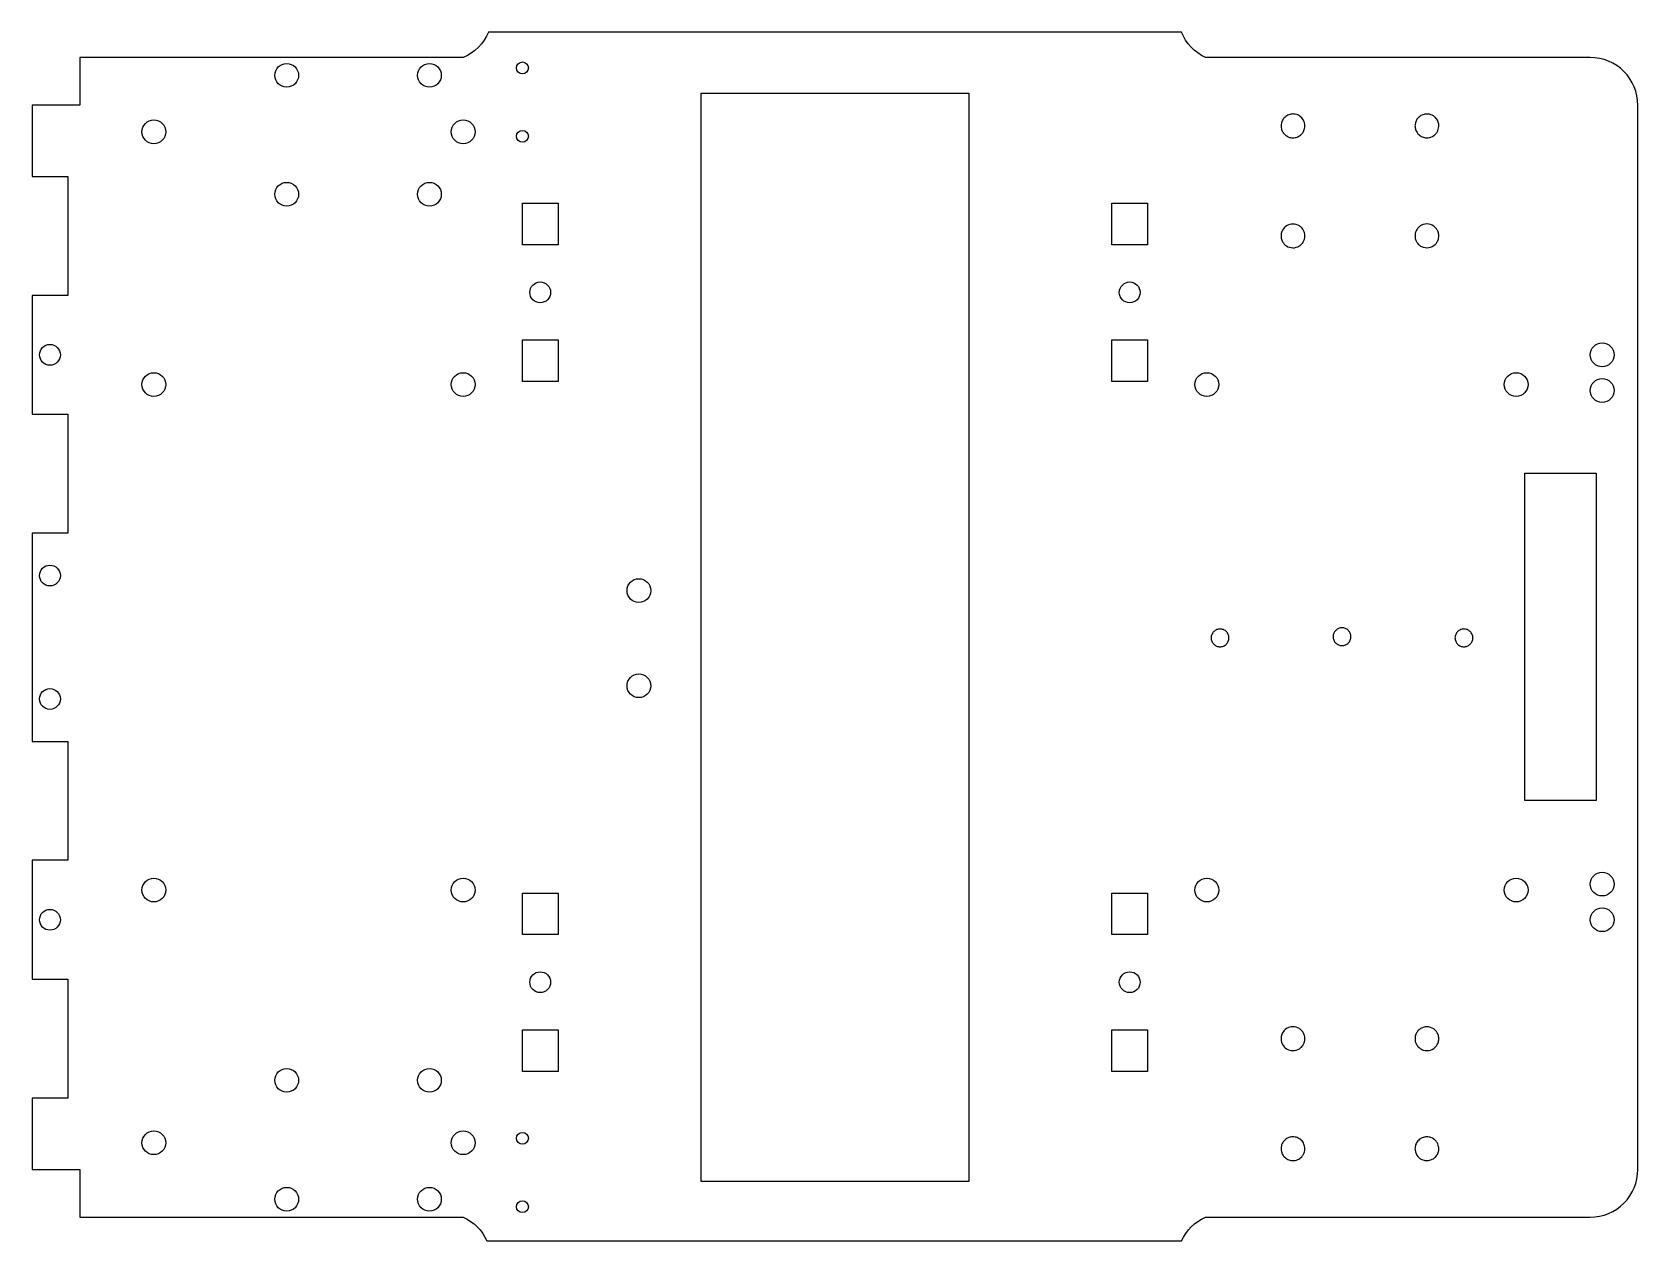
# Model space of a CAD drawing. Header units: millimetres. Extents: x -46 to 224, y -36 to 168.
import ezdxf

# ---------------------------------------------------------------- set-up
doc = ezdxf.new("R2010")
doc.units = ezdxf.units.MM

msp = doc.modelspace()

# ---------------------------------------------------------------- linework, layer by layer
msp.add_lwpolyline([(-38.48, 163.5), (-38.48, 155.5), (-46.48, 155.5), (-46.48, 143.5), (-40.48, 143.5), (-40.48, 123.5), (-46.48, 123.5), (-46.48, 103.5), (-40.48, 103.5), (-40.48, 83.5), (-46.48, 83.5), (-46.48, 48.5), (-40.48, 48.5), (-40.48, 28.5), (-46.48, 28.5), (-46.48, 8.5), (-40.48, 8.5), (-40.48, -11.5), (-46.48, -11.5), (-46.48, -23.5), (-38.48, -23.5), (-38.48, -31.5), (26, -31.5, -0.182676), (30, -35.5), (146.8, -35.5, -0.182676), (150.8, -31.5), (215.52, -31.5, 0.414214), (223.52, -23.5), (223.52, 155.5, 0.414214), (215.52, 163.5), (150.8, 163.5, -0.189402), (146.8, 167.77), (30.27, 167.77, -0.195962), (26, 163.5)], format="xyb", close=True)
for points in [[(111.02, 157.5), (111.02, -25.5), (66.02, -25.5), (66.02, 157.5)], [(35.96, 132), (35.96, 139), (41.96, 139), (41.96, 132)], [(141.08, 132), (135.08, 132), (135.08, 139), (141.08, 139)], [(41.96, 109), (35.96, 109), (35.96, 116), (41.96, 116)], [(135.08, 109), (135.08, 116), (141.08, 116), (141.08, 109)], [(216.52, 38.58), (204.52, 38.58), (204.52, 93.58), (216.52, 93.58)], [(41.96, 16), (35.96, 16), (35.96, 23), (41.96, 23)], [(141.08, 16), (135.08, 16), (135.08, 23), (141.08, 23)], [(41.96, -7), (35.96, -7), (35.96, 0), (41.96, 0)], [(135.08, -7), (135.08, 0), (141.08, 0), (141.08, -7)]]:
    msp.add_lwpolyline(points, close=True)
for centre, radius in [((-3.67, 160.5), 2), ((20.33, 160.5), 2), ((35.97, 161.75), 1), ((-26, 151), 2), ((26, 151), 2), ((35.97, 150.25), 1), ((-3.67, 140.5), 2), ((20.33, 140.5), 2), ((38.96, 124), 1.75), ((138.08, 124), 1.75), ((-43.48, 113.5), 1.75), ((217.52, 113.5), 2), ((-26, 108.5), 2), ((26, 108.5), 2), ((151.05, 108.5), 2), ((203.05, 108.5), 2), ((217.52, 107.5), 2), ((-43.48, 76.38), 1.75), ((55.55, 73.85), 2), ((55.55, 57.85), 2), ((-43.48, 55.63), 1.75), ((-26, 23.5), 2), ((26, 23.5), 2), ((151.05, 23.5), 2), ((203.05, 23.5), 2), ((217.52, 24.5), 2), ((-43.48, 18.5), 1.75), ((217.52, 18.5), 2), ((38.96, 8), 1.75), ((138.08, 8), 1.75), ((-3.67, -8.5), 2), ((20.33, -8.5), 2), ((-26, -19), 2), ((26, -19), 2), ((35.97, -18.25), 1), ((-3.67, -28.5), 2), ((20.33, -28.5), 2), ((35.97, -29.75), 1)]:
    msp.add_circle(centre, radius)
for points, knots in [([(164.01, 153.3), (164.17, 153.48), (164.41, 153.68), (164.89, 153.92), (165.12, 153.97), (165.55, 154.01), (165.8, 154.01), (166.43, 153.82), (166.65, 153.67), (167.12, 153.28), (167.27, 152.99), (167.37, 152.8), (167.46, 152.57), (167.54, 152.13), (167.56, 151.89), (167.43, 151.36), (167.35, 151.1), (167.03, 150.65), (166.84, 150.47), (166.36, 150.15), (166.09, 150.07), (165.58, 149.97), (165.31, 150), (164.97, 150.08), (164.75, 150.14), (164.47, 150.3), (164.25, 150.42), (163.88, 150.88), (163.74, 151.06), (163.63, 151.35), (163.54, 151.58), (163.54, 152.35), (163.61, 152.6), (163.8, 153.06), (163.97, 153.25), (164.01, 153.3)], [0, 0, 0, 0, 0.071136, 0.071136, 0.130484, 0.130484, 0.183792, 0.183792, 0.235456, 0.235456, 0.339371, 0.339371, 0.663674, 0.663674, 0.880311, 0.880311, 1.014432, 1.014432, 1.11225, 1.11225, 1.236754, 1.236754, 1.450472, 1.450472, 1.650737, 1.650737, 1.752818, 1.752818, 1.794504, 1.794504, 1.807756, 1.807756, 1.819503, 1.819503, 1.840358, 1.840358, 1.840358, 1.840358]), ([(186.04, 152), (186.04, 152.09), (186.05, 152.26), (186.18, 152.72), (186.26, 152.93), (186.59, 153.42), (186.81, 153.58), (187.06, 153.76), (187.28, 153.87), (187.74, 153.97), (188.01, 154.01), (188.28, 153.99), (188.6, 153.95), (189.23, 153.64), (189.38, 153.51), (189.67, 153.21), (189.79, 153.01), (189.97, 152.59), (190.03, 152.35), (190.06, 152.05), (190.06, 151.76), (189.83, 151), (189.67, 150.82), (189.51, 150.63), (189.37, 150.48), (188.87, 150.13), (188.5, 150.06), (188.14, 149.97), (187.97, 149.98), (187.6, 150.05), (187.32, 150.13), (186.93, 150.33), (186.73, 150.47), (186.33, 150.93), (186.23, 151.14), (186.1, 151.52), (186.05, 151.78), (186.04, 152)], [0, 0, 0, 0, 0.0256342, 0.0256342, 0.0445081, 0.0445081, 0.0773591, 0.0773591, 0.125899, 0.125899, 0.1515094, 0.1515094, 0.156594, 0.156594, 0.1607405, 0.1607405, 0.1681221, 0.1681221, 0.1768691, 0.1768691, 0.1825299, 0.1825299, 0.1899503, 0.1899503, 0.1995148, 0.1995148, 0.2237274, 0.2237274, 0.2995648, 0.2995648, 0.3918078, 0.3918078, 0.4681982, 0.4681982, 0.551398, 0.551398, 0.6175812, 0.6175812, 0.6175812, 0.6175812]), ([(167.53, 133.5), (167.53, 133.32), (167.51, 133.14), (167.41, 132.78), (167.33, 132.62), (167.14, 132.3), (167, 132.13), (166.69, 131.86), (166.53, 131.76), (165.99, 131.51), (165.59, 131.47), (164.85, 131.58), (164.51, 131.74), (164.02, 132.15), (163.8, 132.43), (163.63, 132.87), (163.59, 132.99), (163.54, 133.24), (163.53, 133.37), (163.53, 133.63), (163.54, 133.76), (163.59, 134.01), (163.63, 134.13), (163.8, 134.57), (164.02, 134.85), (164.51, 135.26), (164.85, 135.42), (165.59, 135.53), (165.99, 135.49), (166.53, 135.24), (166.69, 135.14), (167, 134.87), (167.14, 134.7), (167.33, 134.38), (167.41, 134.22), (167.51, 133.86), (167.53, 133.68), (167.53, 133.5)], [-1.597181, -1.597181, -1.597181, -1.597181, -1.544613, -1.544613, -1.492044, -1.492044, -1.42258, -1.42258, -1.353115, -1.353115, -1.1824, -1.1824, -1.011685, -1.011685, -0.875329, -0.875329, -0.83696, -0.83696, -0.798591, -0.798591, -0.760221, -0.760221, -0.721852, -0.721852, -0.585496, -0.585496, -0.414781, -0.414781, -0.244066, -0.244066, -0.174601, -0.174601, -0.105137, -0.105137, -0.052568, -0.052568, 0, 0, 0, 0]), ([(190.05, 133.5), (190.05, 133.38), (190.04, 133.26), (190, 133.03), (189.97, 132.92), (189.86, 132.62), (189.75, 132.44), (189.39, 131.95), (189.04, 131.72), (188.27, 131.47), (187.83, 131.46), (187.24, 131.66), (187.04, 131.76), (186.68, 132.02), (186.51, 132.2), (186.29, 132.54), (186.2, 132.71), (186.08, 133.1), (186.05, 133.31), (186.05, 133.69), (186.08, 133.9), (186.2, 134.29), (186.29, 134.46), (186.51, 134.8), (186.68, 134.98), (187.04, 135.24), (187.24, 135.34), (187.83, 135.54), (188.27, 135.53), (189.04, 135.28), (189.39, 135.05), (189.75, 134.56), (189.86, 134.38), (189.97, 134.08), (190, 133.97), (190.04, 133.74), (190.05, 133.62), (190.05, 133.5)], [-1.539921, -1.539921, -1.539921, -1.539921, -1.503835, -1.503835, -1.467748, -1.467748, -1.395575, -1.395575, -1.217174, -1.217174, -1.038772, -1.038772, -0.962412, -0.962412, -0.886052, -0.886052, -0.828007, -0.828007, -0.769961, -0.769961, -0.711915, -0.711915, -0.653869, -0.653869, -0.577509, -0.577509, -0.501149, -0.501149, -0.322747, -0.322747, -0.144346, -0.144346, -0.072173, -0.072173, -0.036086, -0.036086, 0, 0, 0, 0]), ([(172.27, 66.1), (172.27, 66.29), (172.31, 66.49), (172.46, 66.86), (172.58, 67.03), (172.85, 67.29), (173.01, 67.41), (173.38, 67.56), (173.59, 67.6), (173.96, 67.6), (174.16, 67.56), (174.53, 67.41), (174.7, 67.29), (174.97, 67.03), (175.08, 66.86), (175.24, 66.49), (175.27, 66.29), (175.27, 65.91), (175.24, 65.71), (175.08, 65.34), (174.97, 65.17), (174.7, 64.91), (174.53, 64.79), (174.16, 64.64), (173.96, 64.6), (173.59, 64.6), (173.38, 64.64), (173.01, 64.79), (172.85, 64.91), (172.58, 65.17), (172.46, 65.34), (172.31, 65.71), (172.27, 65.91), (172.27, 66.1)], [0, 0, 0, 0, 0.0566174, 0.0566174, 0.1132349, 0.1132349, 0.1698508, 0.1698508, 0.2264668, 0.2264668, 0.2830827, 0.2830827, 0.3396986, 0.3396986, 0.3963161, 0.3963161, 0.4529335, 0.4529335, 0.5095509, 0.5095509, 0.5661684, 0.5661684, 0.6227843, 0.6227843, 0.6794003, 0.6794003, 0.7360162, 0.7360162, 0.7926321, 0.7926321, 0.8492496, 0.8492496, 0.905867, 0.905867, 0.905867, 0.905867]), ([(154.77, 65.9), (154.77, 65.71), (154.74, 65.51), (154.58, 65.14), (154.47, 64.97), (154.2, 64.71), (154.03, 64.59), (153.66, 64.44), (153.46, 64.4), (153.09, 64.4), (152.88, 64.44), (152.51, 64.59), (152.35, 64.71), (152.08, 64.97), (151.96, 65.14), (151.81, 65.51), (151.77, 65.71), (151.77, 66.09), (151.81, 66.29), (151.96, 66.66), (152.08, 66.83), (152.35, 67.09), (152.51, 67.21), (152.88, 67.36), (153.09, 67.4), (153.46, 67.4), (153.66, 67.36), (154.03, 67.21), (154.2, 67.09), (154.47, 66.83), (154.58, 66.66), (154.74, 66.29), (154.77, 66.09), (154.77, 65.9)], [0, 0, 0, 0, 0.0566174, 0.0566174, 0.1132349, 0.1132349, 0.1698508, 0.1698508, 0.2264668, 0.2264668, 0.2830827, 0.2830827, 0.3396986, 0.3396986, 0.3963161, 0.3963161, 0.4529335, 0.4529335, 0.5095509, 0.5095509, 0.5661684, 0.5661684, 0.6227843, 0.6227843, 0.6794003, 0.6794003, 0.7360162, 0.7360162, 0.7926321, 0.7926321, 0.8492496, 0.8492496, 0.905867, 0.905867, 0.905867, 0.905867]), ([(195.77, 65.9), (195.77, 65.71), (195.74, 65.51), (195.58, 65.14), (195.47, 64.97), (195.2, 64.71), (195.03, 64.59), (194.66, 64.44), (194.46, 64.4), (194.09, 64.4), (193.88, 64.44), (193.51, 64.59), (193.35, 64.71), (193.08, 64.97), (192.96, 65.14), (192.81, 65.51), (192.77, 65.71), (192.77, 66.09), (192.81, 66.29), (192.96, 66.66), (193.08, 66.83), (193.35, 67.09), (193.51, 67.21), (193.88, 67.36), (194.09, 67.4), (194.46, 67.4), (194.66, 67.36), (195.03, 67.21), (195.2, 67.09), (195.47, 66.83), (195.58, 66.66), (195.74, 66.29), (195.77, 66.09), (195.77, 65.9)], [0, 0, 0, 0, 0.0566174, 0.0566174, 0.1132349, 0.1132349, 0.1698508, 0.1698508, 0.2264668, 0.2264668, 0.2830827, 0.2830827, 0.3396986, 0.3396986, 0.3963161, 0.3963161, 0.4529335, 0.4529335, 0.5095509, 0.5095509, 0.5661684, 0.5661684, 0.6227843, 0.6227843, 0.6794003, 0.6794003, 0.7360162, 0.7360162, 0.7926321, 0.7926321, 0.8492496, 0.8492496, 0.905867, 0.905867, 0.905867, 0.905867]), ([(167.53, -1.5), (167.53, -1.68), (167.51, -1.86), (167.41, -2.22), (167.33, -2.38), (167.14, -2.7), (167, -2.87), (166.69, -3.14), (166.53, -3.24), (165.99, -3.49), (165.59, -3.53), (164.85, -3.42), (164.51, -3.26), (164.02, -2.85), (163.8, -2.57), (163.63, -2.13), (163.59, -2.01), (163.54, -1.76), (163.53, -1.63), (163.53, -1.37), (163.54, -1.24), (163.59, -0.99), (163.63, -0.87), (163.8, -0.43), (164.02, -0.15), (164.51, 0.26), (164.85, 0.42), (165.59, 0.53), (165.99, 0.49), (166.53, 0.24), (166.69, 0.14), (167, -0.13), (167.14, -0.3), (167.33, -0.62), (167.41, -0.78), (167.51, -1.14), (167.53, -1.32), (167.53, -1.5)], [0, 0, 0, 0, 0.052568, 0.052568, 0.105137, 0.105137, 0.174601, 0.174601, 0.244066, 0.244066, 0.414781, 0.414781, 0.585496, 0.585496, 0.721852, 0.721852, 0.760221, 0.760221, 0.798591, 0.798591, 0.83696, 0.83696, 0.875329, 0.875329, 1.011685, 1.011685, 1.1824, 1.1824, 1.353115, 1.353115, 1.42258, 1.42258, 1.492044, 1.492044, 1.544613, 1.544613, 1.597181, 1.597181, 1.597181, 1.597181]), ([(190.05, -1.5), (190.05, -1.62), (190.04, -1.74), (190, -1.97), (189.97, -2.08), (189.86, -2.38), (189.75, -2.56), (189.39, -3.05), (189.04, -3.28), (188.27, -3.53), (187.83, -3.54), (187.24, -3.34), (187.04, -3.24), (186.68, -2.98), (186.51, -2.8), (186.29, -2.46), (186.2, -2.29), (186.08, -1.9), (186.05, -1.69), (186.05, -1.31), (186.08, -1.1), (186.2, -0.71), (186.29, -0.54), (186.51, -0.2), (186.68, -0.02), (187.04, 0.24), (187.24, 0.34), (187.83, 0.54), (188.27, 0.53), (189.04, 0.28), (189.39, 0.05), (189.75, -0.44), (189.86, -0.62), (189.97, -0.92), (190, -1.03), (190.04, -1.26), (190.05, -1.38), (190.05, -1.5)], [0, 0, 0, 0, 0.036086, 0.036086, 0.072173, 0.072173, 0.144346, 0.144346, 0.322747, 0.322747, 0.501149, 0.501149, 0.577509, 0.577509, 0.653869, 0.653869, 0.711915, 0.711915, 0.769961, 0.769961, 0.828007, 0.828007, 0.886052, 0.886052, 0.962412, 0.962412, 1.038772, 1.038772, 1.217174, 1.217174, 1.395575, 1.395575, 1.467748, 1.467748, 1.503835, 1.503835, 1.539921, 1.539921, 1.539921, 1.539921]), ([(164.01, -21.3), (163.97, -21.25), (163.8, -21.06), (163.61, -20.6), (163.54, -20.35), (163.54, -19.58), (163.63, -19.35), (163.74, -19.06), (163.88, -18.88), (164.25, -18.42), (164.47, -18.3), (164.75, -18.14), (164.97, -18.08), (165.31, -18), (165.58, -17.97), (166.09, -18.07), (166.36, -18.15), (166.84, -18.47), (167.03, -18.65), (167.35, -19.1), (167.43, -19.36), (167.56, -19.89), (167.54, -20.13), (167.46, -20.57), (167.37, -20.8), (167.27, -20.99), (167.12, -21.28), (166.65, -21.67), (166.43, -21.82), (165.8, -22.01), (165.55, -22.01), (165.12, -21.97), (164.89, -21.92), (164.41, -21.68), (164.17, -21.48), (164.01, -21.3)], [0, 0, 0, 0, 0.020855, 0.020855, 0.032602, 0.032602, 0.045854, 0.045854, 0.087541, 0.087541, 0.189621, 0.189621, 0.389887, 0.389887, 0.603604, 0.603604, 0.728108, 0.728108, 0.825926, 0.825926, 0.960047, 0.960047, 1.176684, 1.176684, 1.500987, 1.500987, 1.604902, 1.604902, 1.656566, 1.656566, 1.709875, 1.709875, 1.769222, 1.769222, 1.840358, 1.840358, 1.840358, 1.840358]), ([(186.04, -20), (186.05, -19.78), (186.1, -19.52), (186.23, -19.14), (186.33, -18.93), (186.73, -18.47), (186.93, -18.33), (187.32, -18.13), (187.6, -18.05), (187.97, -17.98), (188.14, -17.97), (188.5, -18.06), (188.87, -18.13), (189.37, -18.48), (189.51, -18.63), (189.67, -18.82), (189.83, -19), (190.06, -19.76), (190.06, -20.05), (190.03, -20.35), (189.97, -20.59), (189.79, -21.01), (189.67, -21.21), (189.38, -21.51), (189.23, -21.64), (188.6, -21.95), (188.28, -21.99), (188.01, -22.01), (187.74, -21.97), (187.28, -21.87), (187.06, -21.76), (186.81, -21.58), (186.59, -21.42), (186.26, -20.93), (186.18, -20.72), (186.05, -20.26), (186.04, -20.09), (186.04, -20)], [0, 0, 0, 0, 0.0661831, 0.0661831, 0.149383, 0.149383, 0.2257734, 0.2257734, 0.3180164, 0.3180164, 0.3938537, 0.3938537, 0.4180664, 0.4180664, 0.4276309, 0.4276309, 0.4350513, 0.4350513, 0.4407121, 0.4407121, 0.449459, 0.449459, 0.4568407, 0.4568407, 0.4609872, 0.4609872, 0.4660718, 0.4660718, 0.4916822, 0.4916822, 0.540222, 0.540222, 0.5730731, 0.5730731, 0.591947, 0.591947, 0.6175812, 0.6175812, 0.6175812, 0.6175812])]:
    msp.add_open_spline(points, degree=3, knots=knots)

doc.saveas('drawing.dxf')
